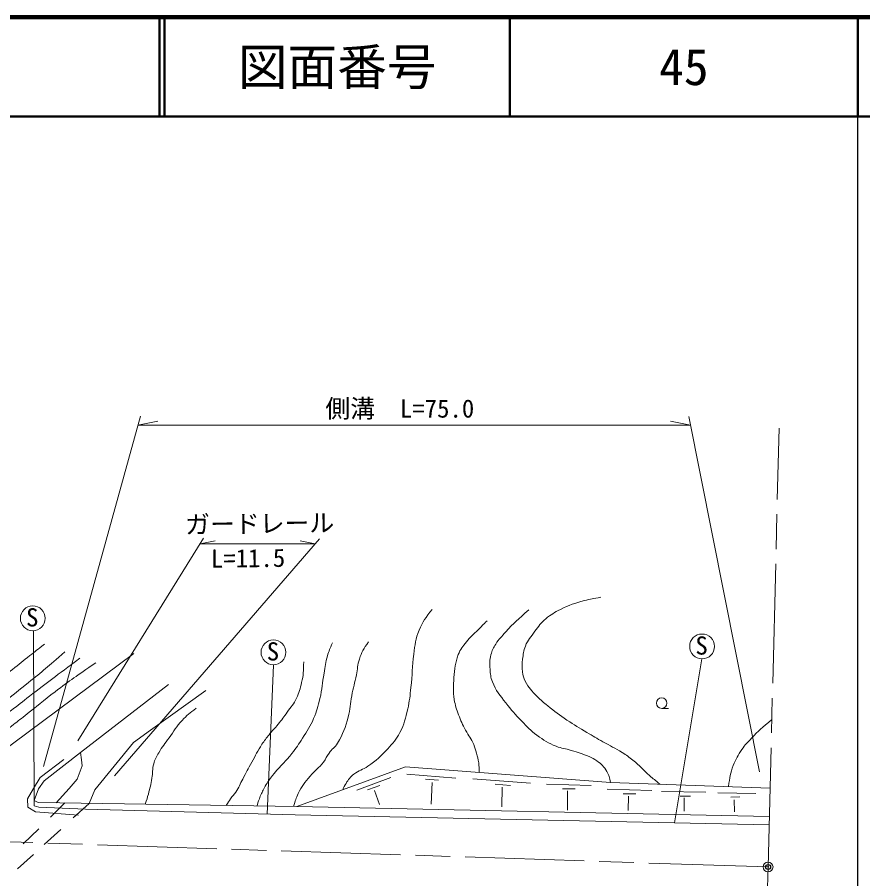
# Model space of a CAD drawing. Units: millimetres, scale not verified. Extents: x 40000 to 680000, y 20000 to 380000.
# Drawn here: x 494425 to 579500, y 293307 to 380000 of the extents above; entities that cross this region are included whole.
import ezdxf
from ezdxf.enums import TextEntityAlignment as Align

# ---------------------------------------------------------------- set-up
doc = ezdxf.new("R2010")
doc.units = ezdxf.units.MM
doc.header["$LTSCALE"] = 1000
doc.header["$PDMODE"] = 32
doc.header["$PDSIZE"] = 500
doc.linetypes.add('CHAIN', pattern=[18.5, 12, -1.5, 3.5, -1.5])
for name, color, linetype, lineweight in [('M-BGD', 7, 'Continuous', 13), ('M-BGD-EXST', 7, 'Continuous', 13), ('M-BMK', 2, 'CHAIN', 13), ('M-BMK-SRVR', 3, 'Continuous', 13), ('M-STR-HTXT', 7, 'Continuous', 13), ('M-TTL', 2, 'Continuous', 140), ('M-TTL-BAND', 7, 'Continuous', 25), ('M-TTL-LINE', 7, 'Continuous', 50)]:
    doc.layers.add(name, color=color, linetype=linetype, lineweight=lineweight)
doc.layers.add('M-OTRS', color=6, linetype='Continuous')
doc.layers.add('M-TTL-TXT', color=7, linetype='Continuous')
doc.styles.add('ＭＳ ゴシック', font='')
doc.styles.get('ＭＳ ゴシック').set_extended_font_data('MS Gothic')

msp = doc.modelspace()

# ---------------------------------------------------------------- linework, layer by layer
at = {"layer": 'M-BGD'}
for p, q in [((486575, 301404), (506171, 315985)), ((500807, 306008), (509661, 312849)), ((507845, 308274), (513404, 312261)), ((506133, 307031), (507845, 308274)), ((502239, 302270), (506133, 307031)), ((499101, 305297), (496738, 303490)), ((497148, 303147), (500807, 306008)), ((500903, 305269), (500807, 306008)), ((500955, 304675), (500903, 305269)), ((500444, 303320), (500955, 304675)), ((522560, 300581), (533505, 304560)), ((533505, 304560), (554134, 303000)), ((496738, 303490), (496073, 302401)), ((528592, 302222), (532011, 303501)), ((533642, 303831), (538568, 303424)), ((496554, 302365), (497148, 303147)), ((499641, 302382), (500444, 303320)), ((529780, 302284), (530913, 302708)), ((535519, 303330), (536801, 303236)), ((536191, 303002), (536066, 300813)), ((540256, 303362), (546073, 302939)), ((542508, 302830), (544072, 302705)), ((547671, 302837), (552161, 302684)), ((554134, 303000), (570170, 302436)), ((496073, 302401), (495446, 301357)), ((496113, 301177), (496554, 302365)), ((498349, 300946), (499641, 302382)), ((501663, 300896), (502239, 302270)), ((529676, 302250), (529780, 302284)), ((530371, 302187), (530864, 300790)), ((543227, 302517), (543180, 300531)), ((549284, 302371), (550562, 302364)), ((549805, 302142), (549789, 300214)), ((553780, 302326), (558269, 302173)), ((555392, 301860), (556671, 301854)), ((559235, 302097), (563697, 302006)), ((564913, 301958), (568728, 301888)), ((495446, 301357), (495508, 300523)), ((496523, 300974), (496113, 301177)), ((496115, 300662), (496113, 301177)), ((522560, 300581), (496523, 300974)), ((497780, 299509), (499230, 300933)), ((500055, 299422), (501663, 300896)), ((555914, 301631), (555907, 300165)), ((561133, 301610), (562161, 301617)), ((561529, 301437), (561536, 300095)), ((566240, 301534), (567123, 301548)), ((566560, 301263), (566588, 300047)), ((495508, 300523), (496252, 300029)), ((496593, 300515), (496115, 300662)), ((496252, 300029), (500581, 299703)), ((501284, 300317), (496593, 300515)), ((501284, 300317), (522374, 299747)), ((522560, 300581), (570098, 299578)), ((570077, 298733), (522374, 299747)), ((495038, 296816), (496586, 298336)), ((497150, 296760), (498805, 298277)), ((494458, 294292), (496065, 295765))]:
    msp.add_line(p, q, dxfattribs=at)
for points, knots in [([(559090, 302826), (558583, 303238), (558449, 303352), (558047, 303699), (557378, 304277), (557074, 304684), (556379, 305231), (555969, 305555), (555740, 305739), (555295, 306013), (554559, 306468), (554109, 306659), (553356, 307087), (552723, 307447), (552375, 307659), (551751, 308036), (550961, 308512), (550506, 308762), (549739, 309276), (548958, 309800), (548533, 310114), (547800, 310704), (547362, 311057), (547123, 311264), (546727, 311663), (546198, 312196), (545904, 312519), (545538, 313175), (545350, 313512), (545318, 313742), (545257, 314123), (545178, 314614), (545216, 314902), (545278, 315395), (545343, 315915), (545352, 316223), (545549, 316708), (545810, 317353), (546095, 317649), (546508, 318209), (546894, 318735), (547102, 319053), (547602, 319471), (548123, 319906), (548467, 320091), (549072, 320399), (549970, 320855), (550515, 321043), (551491, 321295), (552130, 321460), (552371, 321512), (553148, 321629)], [0, 0, 0, 0, 1, 1, 1, 2, 2, 2, 3, 3, 3, 4, 4, 4, 5, 5, 5, 6, 6, 6, 7, 7, 7, 8, 8, 8, 9, 9, 9, 10, 10, 10, 11, 11, 11, 12, 12, 12, 13, 13, 13, 14, 14, 14, 15, 15, 15, 16, 16, 16, 17, 17, 17, 17]), ([(527175, 302259), (527303, 302562), (527359, 302662), (527507, 302903), (527756, 303309), (527923, 303539), (528304, 303825), (528812, 304207), (529195, 304270), (529711, 304639), (530550, 305237), (531012, 305605), (531697, 306374), (532231, 306973), (532575, 307297), (532932, 308016), (533368, 308891), (533502, 309439), (533714, 310393), (533899, 311225), (533947, 311703), (534043, 312550), (534191, 313860), (534138, 314608), (534324, 315912), (534460, 316866), (534489, 317430), (534856, 318320), (535225, 319217), (535502, 319562), (536185, 320416)], [0, 0, 0, 0, 1, 1, 1, 2, 2, 2, 3, 3, 3, 4, 4, 4, 5, 5, 5, 6, 6, 6, 7, 7, 7, 8, 8, 8, 9, 9, 9, 10, 10, 10, 10]), ([(554134, 303000), (554024, 303496), (553963, 303704), (553740, 304103), (553463, 304597), (553215, 304836), (552755, 305166), (552466, 305373), (552284, 305464), (551957, 305604), (551279, 305894), (550882, 306020), (550175, 306229), (549581, 306405), (549217, 306405), (548642, 306636), (547837, 306959), (547426, 307243), (546719, 307746), (546054, 308220), (545756, 308583), (545187, 309169), (544520, 309855), (544156, 310253), (543576, 311014), (542984, 311791), (542598, 312219), (542232, 313125), (542043, 313591), (542042, 313890), (541997, 314391), (541947, 314958), (541966, 315290), (542091, 315845), (542192, 316296), (542326, 316535), (542576, 316924), (542908, 317443), (543170, 317681), (543576, 318144), (544405, 319089), (544772, 319366), (545906, 320364)], [0, 0, 0, 0, 1, 1, 1, 2, 2, 2, 3, 3, 3, 4, 4, 4, 5, 5, 5, 6, 6, 6, 7, 7, 7, 8, 8, 8, 9, 9, 9, 10, 10, 10, 11, 11, 11, 12, 12, 12, 13, 13, 13, 14, 14, 14, 14]), ([(540889, 304002), (540903, 304450), (540907, 304601), (540856, 304980), (540804, 305366), (540725, 305574), (540621, 305950), (540526, 306294), (540497, 306497), (540355, 306825), (540101, 307413), (539832, 307677), (539542, 308248), (539238, 308848), (539059, 309183), (538823, 309812), (538605, 310393), (538489, 310730), (538401, 311344), (538279, 312197), (538297, 312691), (538369, 313549), (538446, 314466), (538479, 315004), (538807, 315863), (539019, 316417), (539263, 316672), (539620, 317145), (540021, 317676), (540343, 317890), (540809, 318365), (541156, 318720), (541265, 318831), (541700, 319272)], [0, 0, 0, 0, 1, 1, 1, 2, 2, 2, 3, 3, 3, 4, 4, 4, 5, 5, 5, 6, 6, 6, 7, 7, 7, 8, 8, 8, 9, 9, 9, 10, 10, 10, 11, 11, 11, 11]), ([(477052, 308799), (477750, 308527), (477965, 308446), (478569, 308283), (479224, 308106), (479597, 307996), (480274, 307955), (481390, 307887), (482044, 307846), (483135, 308095), (483882, 308266), (484284, 308436), (484996, 308721), (486166, 309188), (486861, 309391), (487935, 310050), (489005, 310705), (489514, 311207), (490531, 311942), (491862, 312903), (492643, 313393), (493955, 314381), (494646, 314901), (495012, 315221), (495691, 315757), (496264, 316210), (496444, 316351), (497161, 316914)], [0, 0, 0, 0, 1, 1, 1, 2, 2, 2, 3, 3, 3, 4, 4, 4, 5, 5, 5, 6, 6, 6, 7, 7, 7, 8, 8, 8, 9, 9, 9, 9]), ([(518554, 300641), (518689, 301098), (518732, 301235), (518881, 301603), (519048, 302013), (519157, 302238), (519382, 302619), (519643, 303063), (519803, 303305), (520117, 303714), (520531, 304252), (520824, 304502), (521274, 305011), (521580, 305359), (521771, 305537), (522056, 305903), (522508, 306484), (522740, 306828), (523134, 307451), (523610, 308202), (523901, 308617), (524245, 309437), (524562, 310193), (524704, 310638), (524886, 311438), (525110, 312421), (525116, 312994), (525292, 313987), (525415, 314673), (525431, 315072), (525636, 315738), (525796, 316257), (525872, 316449), (526137, 317036)], [0, 0, 0, 0, 1, 1, 1, 2, 2, 2, 3, 3, 3, 4, 4, 4, 5, 5, 5, 6, 6, 6, 7, 7, 7, 8, 8, 8, 9, 9, 9, 10, 10, 10, 11, 11, 11, 11]), ([(522233, 300586), (522397, 301190), (522475, 301399), (522702, 301890), (523048, 302636), (523373, 302988), (523891, 303626), (524373, 304220), (524771, 304441), (525236, 305049), (525489, 305380), (525551, 305620), (525798, 305956), (526099, 306364), (526380, 306508), (526643, 306941), (527220, 307895), (527439, 308505), (527722, 309584), (527937, 310404), (527915, 310894), (528081, 311726), (528246, 312548), (528383, 312999), (528550, 313821), (528677, 314442), (528653, 314813), (528848, 315416), (529081, 316139), (529279, 316411), (529754, 317136)], [0, 0, 0, 0, 1, 1, 1, 2, 2, 2, 3, 3, 3, 4, 4, 4, 5, 5, 5, 6, 6, 6, 7, 7, 7, 8, 8, 8, 9, 9, 9, 10, 10, 10, 10]), ([(476144, 307625), (476918, 307213), (477148, 307086), (477823, 306812), (478410, 306574), (478745, 306450), (479355, 306280), (479994, 306102), (480359, 305968), (481023, 305957), (482275, 305937), (483015, 305922), (484213, 306291), (484715, 306445), (484967, 306611), (485453, 306812), (486363, 307189), (486900, 307335), (487788, 307760), (488883, 308285), (489443, 308683), (490467, 309334), (491489, 309984), (492051, 310365), (493031, 311075), (494041, 311807), (494572, 312264), (495544, 313045), (497003, 314219), (497460, 314624), (499213, 316131)], [0, 0, 0, 0, 1, 1, 1, 2, 2, 2, 3, 3, 3, 4, 4, 4, 5, 5, 5, 6, 6, 6, 7, 7, 7, 8, 8, 8, 9, 9, 9, 10, 10, 10, 10]), ([(477066, 305076), (477855, 304853), (478088, 304783), (478758, 304664), (479328, 304563), (479651, 304522), (480228, 304476), (481051, 304410), (481517, 304311), (482339, 304382), (482944, 304435), (483284, 304493), (483871, 304648), (484711, 304870), (485176, 305027), (485982, 305352), (486641, 305618), (487018, 305758), (487640, 306102), (488472, 306563), (488886, 306910), (489672, 307447), (490610, 308087), (491108, 308484), (492049, 309120), (492723, 309575), (493133, 309781), (493800, 310246), (494547, 310766), (494923, 311114), (495645, 311669), (497620, 313185), (498251, 313653), (500727, 315515)], [0, 0, 0, 0, 1, 1, 1, 2, 2, 2, 3, 3, 3, 4, 4, 4, 5, 5, 5, 6, 6, 6, 7, 7, 7, 8, 8, 8, 9, 9, 9, 10, 10, 10, 11, 11, 11, 11]), ([(481326, 302957), (481819, 302973), (481957, 302980), (482360, 303016), (482840, 303058), (483110, 303085), (483583, 303176), (484025, 303261), (484267, 303338), (484702, 303454), (485133, 303569), (485381, 303614), (485800, 303766), (486275, 303939), (486527, 304073), (486981, 304295), (487459, 304528), (487720, 304674), (488184, 304934), (488592, 305163), (488817, 305298), (489219, 305539), (489831, 305904), (490174, 306108), (490776, 306491), (491458, 306924), (491843, 307164), (492499, 307635), (493041, 308023), (493325, 308266), (493852, 308673), (494385, 309084), (494684, 309314), (495214, 309729), (496399, 310658), (497035, 311215), (498234, 312127), (499794, 313313), (500340, 313673), (502325, 315032)], [0, 0, 0, 0, 1, 1, 1, 2, 2, 2, 3, 3, 3, 4, 4, 4, 5, 5, 5, 6, 6, 6, 7, 7, 7, 8, 8, 8, 9, 9, 9, 10, 10, 10, 11, 11, 11, 12, 12, 12, 13, 13, 13, 13]), ([(515438, 300688), (515643, 301014), (515703, 301107), (515891, 301362), (516087, 301628), (516239, 301745), (516423, 302019), (516745, 302500), (516840, 302821), (517111, 303333), (517463, 303999), (517653, 304377), (518018, 305037), (518409, 305746), (518609, 306156), (519050, 306835), (519306, 307231), (519475, 307435), (519769, 307805), (520106, 308228), (520334, 308432), (520676, 308852), (521053, 309315), (521254, 309584), (521598, 310072), (521977, 310609), (522243, 310883), (522521, 311479), (522792, 312062), (522889, 312417), (523037, 313043), (523225, 313838), (523220, 314167), (523256, 315122)], [0, 0, 0, 0, 1, 1, 1, 2, 2, 2, 3, 3, 3, 4, 4, 4, 5, 5, 5, 6, 6, 6, 7, 7, 7, 8, 8, 8, 9, 9, 9, 10, 10, 10, 11, 11, 11, 11]), ([(507308, 300811), (507469, 301293), (507509, 301430), (507621, 301831), (507793, 302446), (507875, 302796), (507981, 303426), (508075, 303984), (508006, 304318), (508153, 304864), (508279, 305332), (508430, 305570), (508669, 305990), (509020, 306609), (509285, 306914), (509701, 307491), (510201, 308185), (510423, 308625), (511014, 309243), (511518, 309768), (511742, 309950), (512422, 310462)], [0, 0, 0, 0, 1, 1, 1, 2, 2, 2, 3, 3, 3, 4, 4, 4, 5, 5, 5, 6, 6, 6, 7, 7, 7, 7]), ([(565994, 302583), (566126, 303552), (566160, 303914), (566471, 304704), (566734, 305371), (566941, 305725), (567339, 306322), (567660, 306803), (567910, 307022), (568301, 307448), (569033, 308247), (569351, 308481), (570344, 309325)], [0, 0, 0, 0, 1, 1, 1, 2, 2, 2, 3, 3, 3, 4, 4, 4, 4])]:
    msp.add_open_spline(points, degree=3, knots=knots, dxfattribs=at)
at = {"layer": 'M-BGD-EXST'}
for p, q in [((496057, 318271), (496115, 300662)), ((519586, 299822), (520224, 314795)), ((560553, 298935), (563308, 315430)), ((559266, 310457), (559966, 310457))]:
    msp.add_line(p, q, dxfattribs=at)
for centre, radius in [((495992, 319519), 1250), ((520208, 316093), 1250), ((563335, 316686), 1250), ((559266, 310982), 525)]:
    msp.add_circle(centre, radius, dxfattribs=at)
at = {"layer": 'M-BMK'}
for p, q in [((569970, 294493), (571083, 338665)), ((569970, 294493), (470800, 297779)), ((568856, 250321), (569970, 294493))]:
    msp.add_line(p, q, dxfattribs=at)
at = {"layer": 'M-BMK-SRVR'}
msp.add_circle((569970, 294493), 500, dxfattribs=at)
msp.add_point((569970, 294493), dxfattribs=at)
at = {"layer": 'M-OTRS'}
msp.add_point((569970, 294493), dxfattribs=at)
at = {"layer": 'M-STR-HTXT'}
for p, q in [((506819, 339862), (497059, 304604)), ((506568, 338957), (508568, 339357)), ((562161, 338957), (560161, 339357)), ((569120, 304065), (561987, 339827)), ((506568, 338957), (562161, 338957)), ((513180, 327573), (500528, 307200)), ((524847, 327524), (504222, 303664)), ((512833, 327015), (514333, 327315)), ((512833, 327015), (524408, 327015)), ((524408, 327015), (522908, 327315))]:
    msp.add_line(p, q, dxfattribs=at)
at = {"layer": 'M-TTL'}
msp.add_line((680000, 380000), (40000, 380000), dxfattribs=at)
at = {"layer": 'M-TTL-BAND'}
msp.add_line((579000, 20000), (579000, 370000), dxfattribs=at)
at = {"layer": 'M-TTL-LINE'}
for p, q in [((508747, 380000), (508747, 370000)), ((509247, 380000), (509247, 370000)), ((543997, 380000), (543997, 370000)), ((579000, 380000), (579000, 370000)), ((40000, 370000), (680000, 370000))]:
    msp.add_line(p, q, dxfattribs=at)

# ---------------------------------------------------------------- texts
at = {"layer": 'M-BGD-EXST', "style": 'ＭＳ ゴシック'}
for p in [(495314, 318145), (562657, 315312), (519530, 314720)]:
    msp.add_text('S', height=1833, dxfattribs=at).set_placement(p, align=Align.BOTTOM_LEFT)
at = {"layer": 'M-STR-HTXT', "style": 'ＭＳ ゴシック'}
msp.add_text('側溝\u3000L=75.0', height=1833, dxfattribs=at).set_placement((525428, 339160), align=Align.BOTTOM_LEFT)
for s, p in [('ガードレール', (511338, 327484)), ('L=11.5', (513925, 324053))]:
    msp.add_text(s, height=1833, rotation=0.727, dxfattribs=at).set_placement(p, align=Align.BOTTOM_LEFT)
at = {"layer": 'M-TTL-TXT', "style": 'ＭＳ ゴシック'}
for s, p in [('図面番号', (526622, 375000)), ('45', (561497, 375000))]:
    msp.add_text(s, height=3666, dxfattribs=at).set_placement(p, align=Align.MIDDLE_CENTER)

doc.saveas('drawing.dxf')
